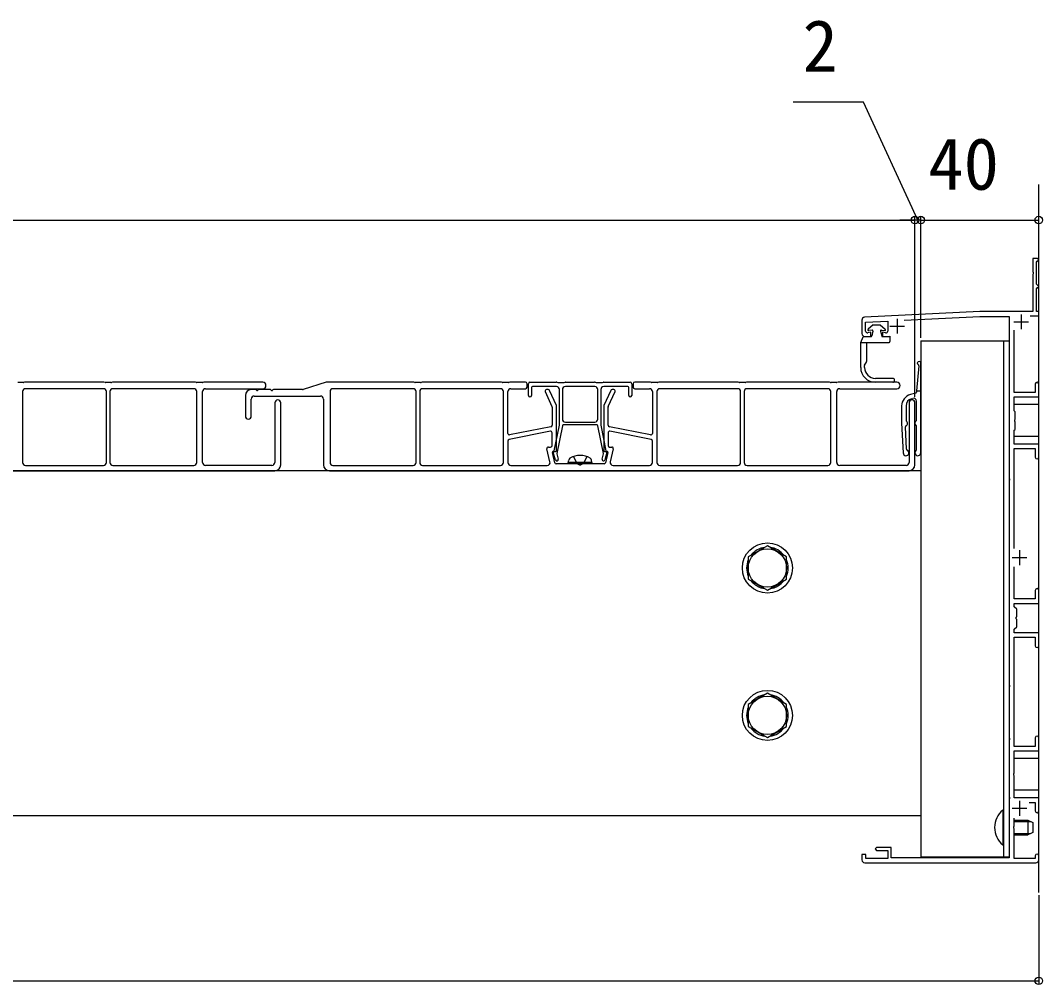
# Model space of a CAD drawing. Units: millimetres, scale not verified. Extents: x -1050 to 1050, y -1565 to 1555.
# Drawn here: x 104.8 to 451.3, y -69 to 258 of the extents above; entities that cross this region are included whole.
import ezdxf
from ezdxf.enums import TextEntityAlignment as Align

# ---------------------------------------------------------------- set-up
doc = ezdxf.new("R2010")
doc.units = ezdxf.units.MM
doc.header["$LTSCALE"] = 8
for name, color, linetype in [('0-2_YKK_11', 7, 'Continuous'), ('0-3_YKK_12', 2, 'Continuous'), ('0-4_YKK_13', 4, 'Continuous'), ('0-5_YKK_D', 6, 'Continuous'), ('0-7_YSS_K', 3, 'Continuous')]:
    doc.layers.add(name, color=color, linetype=linetype)
doc.styles.add('ＭＳ ゴシック', font='')
doc.styles.get('ＭＳ ゴシック').set_extended_font_data('MS Gothic')

msp = doc.modelspace()

# ---------------------------------------------------------------- linework, layer by layer
at = {"layer": '0-2_YKK_11'}
for p, q in [((390, 156.35), (390, 151.801)), ((402, 156.801), (402, 151.801)), ((444, 158.301), (444, 153.301)), ((399.5, 154.301), (404.5, 154.301)), ((441.5, 155.801), (446.5, 155.801)), ((443.5, 78.301), (443.5, 73.301)), ((441, 75.801), (446, 75.801)), ((443.5, -6.699), (443.5, -11.699)), ((441, -9.199), (446, -9.199)), ((391, -27.699), (449, -27.699)), ((450, -26.699), (450, -25.299))]:
    msp.add_line(p, q, dxfattribs=at)
for points in [[(447.059, 157.801), (450, 157.801), (450, 159.301), (449.2, 159.301), (449.2, 167.001), (449.5, 167.301), (450, 167.801), (449.5, 168.301), (449.2, 168.601), (449.2, 176.001), (449.5, 176.301), (450, 176.801), (449.5, 177.301), (448, 177.301), (448, 172.76), (448.12, 172.576), (448.12, 172.027), (448, 171.843), (448, 159.301), (430, 159.301), (390.95, 157.349)], [(404.385, 156.319), (430.042, 157.601), (440, 157.601), (440, 102.76), (440.12, 102.576), (440.12, 102.027), (440, 101.843), (440, 32.76), (440.12, 32.576), (440.12, 32.027), (440, 31.843), (440, 14.76), (440.12, 14.576), (440.12, 14.027), (440, 13.843), (440, -5.24), (440.12, -5.424), (440.12, -5.973), (440, -6.157), (440, -25.999), (400, -25.999), (400, -22.499), (395, -22.499), (394.5, -22.999), (395, -23.499), (398.8, -23.499), (398.8, -26.199), (391.4, -26.199), (391.4, -24.899), (390, -24.899), (390, -26.699)], [(391.3, 152.601), (391.3, 155.664), (398.8, 156.039), (398.8, 152.601)], [(448.8, 134.701), (448.8, 131.801), (441.7, 131.801), (441.7, 152.929)], [(391, 150.801), (393, 150.801), (393, 152.304), (392.072, 152.027)], [(398.052, 152.02), (397, 152.287), (397, 150.801), (399.7, 150.801)], [(450, 109.901), (450, 114.301), (441.7, 114.301), (441.7, 119.001), (442, 119.301), (442, 121.843), (441.88, 122.027), (441.88, 122.576), (442, 122.76), (442, 125.301), (441.7, 125.601), (441.7, 130.301), (450, 130.301), (450, 134.701)], [(441.7, 78.964), (441.7, 112.801), (448.8, 112.801), (448.8, 109.901)], [(448.8, 64.701), (448.8, 61.801), (441.7, 61.801), (441.7, 72.639)], [(450, 45.901), (450, 50.301), (441.7, 50.301), (441.7, 51.501), (442.5, 52.301), (442.5, 54.843), (442.38, 55.027), (442.38, 55.576), (442.5, 55.76), (442.5, 58.301), (441.7, 59.101), (441.7, 60.301), (450, 60.301), (450, 64.701)], [(448.8, 14.701), (448.8, 11.801), (441.7, 11.801), (441.7, 48.801), (448.8, 48.801), (448.8, 45.901)], [(450, -10.099), (450, -5.699), (441.7, -5.699), (441.7, 1.843), (441.58, 2.027), (441.58, 2.576), (441.7, 2.76), (441.7, 10.301), (450, 10.301), (450, 14.701)], [(446.773, -7.199), (448.8, -7.199), (448.8, -10.099)], [(448.8, -25.299), (448.8, -26.199), (441.7, -26.199), (441.7, -16.157), (441.58, -15.973), (441.58, -15.424), (441.7, -15.24), (441.7, -12.556)]]:
    msp.add_lwpolyline(points, dxfattribs=at)
for centre, radius, start, end in [((391, 156.35), 1, 92.86241, 180), ((391.9, 152.601), 0.6, 179.99999, 286.64594), ((398.2, 152.601), 0.6, 255.7557, 359.99999), ((391, 151.801), 1, 180.00001, 269.99999), ((449.4, 134.701), 0.6, 90.00001, 179.99999), ((449.4, 134.701), 0.6, 0.00001, 89.99999), ((449.4, 109.901), 0.6, 180.00001, 269.99999), ((449.4, 109.901), 0.6, 270.00001, 359.99999), ((449.4, 64.701), 0.6, 90.00001, 179.99999), ((449.4, 64.701), 0.6, 0.00001, 89.99999), ((449.4, 45.901), 0.6, 180.00001, 269.99999), ((449.4, 45.901), 0.6, 270.00001, 359.99999), ((449.4, 14.701), 0.6, 90.00001, 179.99999), ((449.4, 14.701), 0.6, 0.00001, 89.99999), ((449.4, -10.099), 0.6, 180.00001, 269.99999), ((449.4, -10.099), 0.6, 270.00001, 359.99999), ((391, -26.699), 1, 180.00001, 269.99999), ((449.4, -25.299), 0.6, 90.00001, 179.99999), ((449, -26.699), 1, 270.00001, 359.99999), ((449.4, -25.299), 0.6, 0.00001, 89.99999)]:
    msp.add_arc(centre, radius, start, end, dxfattribs=at)
at = {"layer": '0-3_YKK_12'}
for p, q in [((410, 105.301), (-645, 105.301)), ((410, -11.699), (-645, -11.699))]:
    msp.add_line(p, q, dxfattribs=at)
at = {"layer": '0-4_YKK_13'}
for p, q in [((393.9, 154.801), (392.134, 153.239)), ((393.9, 154.801), (392.134, 153.239)), ((393.455, 152.945), (392.331, 152.803)), ((393.782, 152.569), (393.35, 150.986)), ((393.9, 154.801), (396.2, 154.801)), ((396.2, 154.801), (397.966, 153.239)), ((396.318, 152.569), (396.75, 150.986)), ((396.645, 152.945), (397.769, 152.803)), ((389.617, 148.801), (390.483, 150.657)), ((390.709, 150.801), (393.109, 150.801)), ((396.991, 150.801), (399.3, 150.801)), ((399.55, 150.551), (399.55, 149.051)), ((410, 149.301), (410, -25.699)), ((410, 149.301), (440, 149.301)), ((438, 149.301), (438, -25.699)), ((440, 149.301), (440, -25.699)), ((389.617, 140.301), (389.617, 148.801)), ((391.617, 148.801), (391.617, 142.294)), ((396.789, 148.801), (399.3, 148.801)), ((390.958, 141.07), (391.577, 142.144)), ((390.917, 140.301), (390.917, 140.92)), ((409.372, 140.9), (408.5, 132.37)), ((410, 111.369), (410, 141.77)), ((105.677, 135.151), (103.823, 135.151)), ((106.18, 135.28), (105.82, 135.173)), ((132.927, 135.301), (106.323, 135.301)), ((133.43, 135.173), (133.07, 135.28)), ((135.427, 135.151), (133.573, 135.151)), ((135.93, 135.28), (135.57, 135.173)), ((163.927, 135.301), (136.073, 135.301)), ((164.43, 135.173), (164.07, 135.28)), ((166.427, 135.151), (164.573, 135.151)), ((166.93, 135.28), (166.57, 135.173)), ((186.9, 135.301), (167.073, 135.301)), ((208.427, 135.279), (200.573, 132.824)), ((237.927, 135.301), (208.576, 135.301)), ((238.43, 135.173), (238.07, 135.28)), ((240.427, 135.151), (238.573, 135.151)), ((240.93, 135.28), (240.57, 135.173)), ((267.677, 135.301), (241.073, 135.301)), ((268.18, 135.173), (267.82, 135.28)), ((270.177, 135.151), (268.323, 135.151)), ((270.68, 135.28), (270.32, 135.173)), ((276, 135.301), (270.823, 135.301)), ((277.5, 135.301), (286.427, 135.301)), ((286.57, 135.28), (286.93, 135.173)), ((287.073, 135.151), (288.927, 135.151)), ((289.07, 135.173), (289.43, 135.28)), ((289.573, 135.301), (299.427, 135.301)), ((299.57, 135.28), (299.93, 135.173)), ((300.073, 135.151), (301.927, 135.151)), ((302.07, 135.173), (302.43, 135.28)), ((302.573, 135.301), (311.5, 135.301)), ((318.177, 135.301), (313, 135.301)), ((318.68, 135.173), (318.32, 135.28)), ((320.677, 135.151), (318.823, 135.151)), ((321.18, 135.28), (320.82, 135.173)), ((347.927, 135.301), (321.323, 135.301)), ((348.43, 135.173), (348.07, 135.28)), ((350.427, 135.151), (348.573, 135.151)), ((350.93, 135.28), (350.57, 135.173)), ((378.927, 135.301), (351.073, 135.301)), ((379.43, 135.173), (379.07, 135.28)), ((381.427, 135.151), (379.573, 135.151)), ((381.93, 135.28), (381.57, 135.173)), ((401.9, 135.301), (382.073, 135.301)), ((400.461, 136.601), (394.617, 136.601)), ((400.461, 135.301), (394.617, 135.301)), ((105.5, 132.101), (105.5, 108.101)), ((132.9, 133.101), (106.5, 133.101)), ((133.9, 108.101), (133.9, 132.101)), ((135.1, 132.101), (135.1, 108.101)), ((163.5, 133.101), (136.1, 133.101)), ((164.5, 108.101), (164.5, 132.101)), ((166.5, 108.101), (166.5, 132.101)), ((167.5, 133.101), (186.9, 133.101)), ((184.48, 132.801), (183, 132.801)), ((189.48, 132.801), (185.52, 132.801)), ((200.424, 132.801), (190.52, 132.801)), ((209.7, 132.101), (209.7, 108.101)), ((237.9, 133.101), (210.7, 133.101)), ((238.9, 108.101), (238.9, 132.101)), ((240.1, 132.101), (240.1, 108.101)), ((267.5, 133.101), (241.1, 133.101)), ((268.5, 108.101), (268.5, 132.101)), ((270, 117.911), (270, 132.101)), ((271, 133.101), (276, 133.101)), ((276.5, 133.601), (276.5, 134.801)), ((277, 130.801), (277, 134.801)), ((278, 133.501), (278, 130.801)), ((286.5, 133.801), (278.3, 133.801)), ((282.674, 132.095), (284.955, 127.075)), ((283.678, 132.801), (283.129, 132.801)), ((286.455, 127.4), (284.133, 132.508)), ((287.5, 120.831), (287.5, 132.801)), ((288.5, 132.801), (288.5, 122.801)), ((300.5, 122.801), (300.5, 132.801)), ((301.5, 132.801), (301.5, 120.831)), ((310.7, 133.801), (302.5, 133.801)), ((304.867, 132.508), (302.545, 127.389)), ((304.045, 127.065), (306.327, 132.095)), ((305.871, 132.801), (305.322, 132.801)), ((311, 130.801), (311, 133.501)), ((312, 134.801), (312, 130.801)), ((312.5, 134.801), (312.5, 133.601)), ((313, 133.101), (318, 133.101)), ((319, 132.101), (319, 117.911)), ((320.5, 132.101), (320.5, 108.101)), ((347.9, 133.101), (321.5, 133.101)), ((348.9, 108.101), (348.9, 132.101)), ((350.1, 132.101), (350.1, 108.101)), ((378.5, 133.101), (351.1, 133.101)), ((379.5, 108.101), (379.5, 132.101)), ((381.5, 108.101), (381.5, 132.101)), ((382.5, 133.101), (401.9, 133.101)), ((408.5, 132.37), (410, 132.37)), ((408.5, 132.37), (408.5, 131.9)), ((181, 130.801), (181, 123.801)), ((183, 123.801), (183, 129.601)), ((184, 130.601), (206.5, 130.601)), ((191, 128.301), (191, 108.101)), ((193, 107.301), (193, 128.301)), ((207.5, 129.601), (207.5, 107.301)), ((406, 128.301), (406, 108.101)), ((408.278, 131.61), (406.465, 131.124)), ((406.853, 129.715), (407.241, 129.819)), ((408, 107.301), (408, 128.301)), ((408.5, 122.344), (408.5, 128.853)), ((285, 126.868), (285, 120.711)), ((286.5, 112.101), (286.5, 127.193)), ((302.5, 127.183), (302.5, 112.101)), ((304, 120.711), (304, 126.858)), ((403.5, 127.26), (403.5, 121.369)), ((405, 127.3), (405, 122.344)), ((450, 127.701), (441.7, 127.701)), ((289.5, 121.801), (299.5, 121.801)), ((403.5, 121.369), (404.001, 111.32)), ((284.402, 118.652), (270.402, 115.852)), ((284.598, 120.221), (270.598, 117.421)), ((285, 113.801), (285, 118.162)), ((285.737, 111.985), (287.494, 120.772)), ((288.472, 120.56), (286.579, 111.1)), ((300.234, 120.801), (288.766, 120.801)), ((302.421, 111.1), (300.528, 120.56)), ((301.506, 120.772), (303.263, 111.985)), ((304, 118.162), (304, 113.801)), ((318.402, 117.421), (304.402, 120.221)), ((318.598, 115.852), (304.598, 118.652)), ((405.14, 112.578), (404.761, 120.181)), ((408.5, 112.344), (408.5, 120.395)), ((270, 115.362), (270, 108.101)), ((319, 108.101), (319, 115.362)), ((450, 116.901), (441.7, 116.901)), ((284.284, 108.333), (283.248, 112.686)), ((283.734, 113.301), (284.5, 113.301)), ((285.909, 107.986), (285.088, 111.432)), ((285.38, 111.801), (286.2, 111.801)), ((286.12, 108.963), (285.414, 111.412)), ((286.585, 110.958), (287.08, 109.24)), ((301.92, 109.24), (302.415, 110.958)), ((302.8, 111.801), (303.62, 111.801)), ((303.586, 111.412), (302.88, 108.963)), ((303.912, 111.432), (303.091, 107.986)), ((304.5, 113.301), (305.266, 113.301)), ((305.752, 112.686), (304.716, 108.333)), ((293.98, 107.601), (286.395, 107.601)), ((290.5, 108.101), (290.641, 108.904)), ((298.5, 108.101), (290.5, 108.101)), ((290.5, 108.101), (290.588, 107.601)), ((298.412, 107.601), (290.588, 107.601)), ((302.605, 107.601), (295.02, 107.601)), ((298.5, 108.101), (298.358, 108.904)), ((298.5, 108.101), (298.412, 107.601)), ((-5.5, 105.301), (191, 105.301)), ((106.5, 107.101), (132.9, 107.101)), ((136.1, 107.101), (163.5, 107.101)), ((190, 107.101), (167.5, 107.101)), ((209.5, 105.301), (406, 105.301)), ((210.7, 107.101), (237.9, 107.101)), ((241.1, 107.101), (267.5, 107.101)), ((271, 107.101), (283.311, 107.101)), ((305.689, 107.101), (318, 107.101)), ((321.5, 107.101), (347.9, 107.101)), ((351.1, 107.101), (378.5, 107.101)), ((405, 107.101), (382.5, 107.101)), ((450, 7.701), (441.7, 7.701)), ((450, -3.099), (441.7, -3.099)), ((437.752, -9.799), (438, -9.799)), ((437.752, -9.799), (437.752, -21.599)), ((438, -21.599), (438, -9.799)), ((441.7, -13.199), (446.3, -13.199)), ((441.7, -13.632), (447.22, -13.632)), ((446.3, -13.199), (448, -13.999)), ((446.3, -13.199), (446.3, -18.199)), ((448, -13.999), (448, -17.399)), ((441.7, -17.766), (447.22, -17.766)), ((441.7, -18.199), (446.3, -18.199)), ((448, -17.399), (446.3, -18.199)), ((437.752, -21.599), (438, -21.599)), ((410, -25.699), (440, -25.699))]:
    msp.add_line(p, q, dxfattribs=at)
for points in [[(389.617, 148.801), (391.824, 148.801), (396.789, 148.801)], [(299.5, 133.801), (294.5, 133.801), (289.5, 133.801)], [(292.2, 110.081), (293.355, 107.764), (294.5, 107.156)], [(296.8, 110.081), (295.645, 107.764), (294.5, 107.156)]]:
    msp.add_lwpolyline(points, dxfattribs=at)
for points in [[(358, 79.807), (351.5, 76.054), (351.5, 68.549), (358, 64.796), (364.5, 68.549), (364.5, 76.054)], [(358, 29.807), (351.5, 26.054), (351.5, 18.549), (358, 14.796), (364.5, 18.549), (364.5, 26.054)]]:
    msp.add_lwpolyline(points, close=True, dxfattribs=at)
for centre, radius in [((358, 72.301), 8.5), ((358, 72.301), 6.5), ((358, 22.301), 8.5), ((358, 22.301), 6.5)]:
    msp.add_circle(centre, radius, dxfattribs=at)
for centre, radius, start, end in [((392.3, 153.051), 0.25, 131.51167, 277.19497), ((393.493, 152.648), 0.3, 344.74763, 97.19497), ((396.607, 152.648), 0.3, 82.80503, 195.25237), ((397.8, 153.051), 0.25, 262.80503, 48.48833), ((390.709, 150.551), 0.25, 90, 155), ((393.109, 151.051), 0.25, 270, 344.74763), ((396.991, 151.051), 0.25, 195.25237, 270), ((399.3, 150.551), 0.25, 0, 90), ((399.3, 149.051), 0.25, 270, 0), ((391.317, 142.294), 0.3, 330, 0), ((409.4, 141.77), 0.6, 0, 248.76355), ((394.617, 140.301), 5, 180, 270), ((391.217, 140.92), 0.3, 150, 180), ((394.617, 140.301), 3.7, 180, 270), ((409.074, 140.931), 0.3, 354.16057, 68.76355), ((105.677, 135.651), 0.5, 270, 286.69924), ((106.323, 134.801), 0.5, 90, 106.69924), ((132.927, 134.801), 0.5, 73.30076, 90), ((133.573, 135.651), 0.5, 253.30076, 270), ((135.427, 135.651), 0.5, 270, 286.69924), ((136.073, 134.801), 0.5, 90, 106.69924), ((163.927, 134.801), 0.5, 73.30076, 90), ((164.573, 135.651), 0.5, 253.30076, 270), ((166.427, 135.651), 0.5, 270, 286.69924), ((167.073, 134.801), 0.5, 90, 106.69924), ((186.9, 134.201), 1.1, 270, 90), ((208.576, 134.801), 0.5, 90, 107.35402), ((237.927, 134.801), 0.5, 73.30076, 90), ((238.573, 135.651), 0.5, 253.30076, 270), ((240.427, 135.651), 0.5, 270, 286.69924), ((241.073, 134.801), 0.5, 90, 106.69924), ((267.677, 134.801), 0.5, 73.30076, 90), ((268.323, 135.651), 0.5, 253.30076, 270), ((270.177, 135.651), 0.5, 270, 286.69924), ((270.823, 134.801), 0.5, 90, 106.69924), ((276, 134.801), 0.5, 0, 90), ((277.5, 134.801), 0.5, 90, 180), ((286.427, 134.801), 0.5, 73.30076, 90), ((287.073, 135.651), 0.5, 253.30076, 270), ((288.927, 135.651), 0.5, 270, 286.69924), ((289.573, 134.801), 0.5, 90, 106.69924), ((299.427, 134.801), 0.5, 73.30076, 90), ((300.073, 135.651), 0.5, 253.30076, 270), ((301.927, 135.651), 0.5, 270, 286.69924), ((302.573, 134.801), 0.5, 90, 106.69924), ((311.5, 134.801), 0.5, 0, 90), ((313, 134.801), 0.5, 90, 180), ((318.177, 134.801), 0.5, 73.30076, 90), ((318.823, 135.651), 0.5, 253.30076, 270), ((320.677, 135.651), 0.5, 270, 286.69924), ((321.323, 134.801), 0.5, 90, 106.69924), ((347.927, 134.801), 0.5, 73.30076, 90), ((348.573, 135.651), 0.5, 253.30076, 270), ((350.427, 135.651), 0.5, 270, 286.69924), ((351.073, 134.801), 0.5, 90, 106.69924), ((378.927, 134.801), 0.5, 73.30076, 90), ((379.573, 135.651), 0.5, 253.30076, 270), ((381.427, 135.651), 0.5, 270, 286.69924), ((382.073, 134.801), 0.5, 90, 106.69924), ((400.461, 135.951), 0.65, 270, 90), ((401.9, 134.201), 1.1, 270, 90), ((106.5, 132.101), 1, 90, 180), ((132.9, 132.101), 1, 0, 90), ((136.1, 132.101), 1, 90, 180), ((163.5, 132.101), 1, 0, 90), ((167.5, 132.101), 1, 90, 180), ((183, 130.801), 2, 90, 180), ((184.48, 132.501), 0.3, 30, 90), ((185, 132.801), 0.3, 210, 330), ((185.52, 132.501), 0.3, 90, 150), ((189.48, 132.501), 0.3, 30, 90), ((190, 132.801), 0.3, 210, 330), ((190.52, 132.501), 0.3, 90, 150), ((200.424, 133.301), 0.5, 270, 287.35402), ((210.7, 132.101), 1, 90, 180), ((237.9, 132.101), 1, 0, 90), ((241.1, 132.101), 1, 90, 180), ((267.5, 132.101), 1, 360, 90), ((271, 132.101), 1, 90, 180), ((276, 133.601), 0.5, 270, 0), ((278.3, 133.501), 0.3, 90, 180), ((283.129, 132.301), 0.5, 90, 204.44395), ((283.678, 132.301), 0.5, 24.44395, 90), ((286.5, 132.801), 1, 0, 90), ((289.5, 132.801), 1, 90, 180), ((299.5, 132.801), 1, 0, 90), ((302.5, 132.801), 1, 90, 180), ((305.322, 132.301), 0.5, 90, 155.5983), ((305.871, 132.301), 0.5, 335.5983, 90), ((310.7, 133.501), 0.3, 0, 90), ((313, 133.601), 0.5, 180, 270), ((318, 132.101), 1, 0, 90), ((321.5, 132.101), 1, 90, 180), ((347.9, 132.101), 1, 0, 90), ((351.1, 132.101), 1, 90, 180), ((378.5, 132.101), 1, 0, 90), ((382.5, 132.101), 1, 90, 180), ((408.2, 131.9), 0.3, 285.00061, 0), ((184, 129.601), 1, 90, 180), ((192, 128.301), 1, 0, 180), ((206.5, 129.601), 1, 0, 90), ((277.5, 130.801), 0.5, 180, 270), ((277.5, 130.801), 0.5, 270, 0), ((311.5, 130.801), 0.5, 180, 270), ((311.5, 130.801), 0.5, 270, 0), ((407.5, 127.26), 4, 105.00061, 180), ((407.5, 127.3), 2.5, 104.9981, 180), ((407, 128.301), 1, 0, 180), ((407.5, 128.853), 1, 0, 105), ((284.5, 126.868), 0.5, 0, 24.44395), ((286, 127.193), 0.5, 0, 24.44395), ((303, 127.183), 0.5, 155.5983, 180), ((304.5, 126.858), 0.5, 155.5983, 180), ((182, 123.801), 1, 180, 0), ((289.5, 122.801), 1, 180, 270), ((299.5, 122.801), 1, 270, 0), ((404.5, 121.369), 1, 295.53345, 54.31467), ((405.2, 122.344), 0.2, 180, 234.31467), ((409, 121.369), 1, 125.68533, 234.31467), ((408.3, 122.344), 0.2, 305.68533, 0), ((270.5, 117.911), 0.5, 180, 281.30993), ((284.5, 118.162), 0.5, 0, 101.30993), ((284.5, 120.711), 0.5, 281.30993, 0), ((287.2, 120.831), 0.3, 348.69007, 0), ((288.766, 120.501), 0.3, 90, 168.69007), ((300.234, 120.501), 0.3, 11.30993, 90), ((301.8, 120.831), 0.3, 180, 191.30993), ((304.5, 120.711), 0.5, 180, 258.69007), ((304.5, 118.162), 0.5, 78.69007, 180), ((318.5, 117.911), 0.5, 258.69007, 0), ((405.06, 120.196), 0.3, 115.53345, 182.85544), ((408.3, 120.395), 0.2, 0, 54.31467), ((270.5, 115.362), 0.5, 101.30993, 180), ((318.5, 115.362), 0.5, 0, 78.69007), ((283.734, 112.801), 0.5, 90, 193.3925), ((284.5, 113.801), 0.5, 270, 0), ((285.38, 111.501), 0.3, 90, 193.3925), ((285.7, 111.502), 0.3, 114.827, 197.33887), ((285.442, 112.043), 0.3, 296.01796, 348.69007), ((286.2, 112.101), 0.3, 270, 0), ((286.874, 111.041), 0.3, 168.69007, 196.079), ((302.126, 111.041), 0.3, 343.921, 11.30993), ((302.8, 112.101), 0.3, 180, 270), ((303.558, 112.043), 0.3, 191.30993, 243.98204), ((303.3, 111.502), 0.3, 342.66113, 65.173), ((303.62, 111.501), 0.3, 346.6075, 90), ((304.5, 113.801), 0.5, 180, 270), ((305.266, 112.801), 0.5, 346.6075, 90), ((405, 111.369), 1, 182.85544, 70.23557), ((405.44, 112.593), 0.3, 182.85544, 250.23557), ((409, 111.369), 1, 125.68533, 0), ((408.3, 112.344), 0.2, 305.68533, 0), ((106.5, 108.101), 1, 180, 270), ((132.9, 108.101), 1, 270, 0), ((136.1, 108.101), 1, 180, 270), ((163.5, 108.101), 1, 270, 0), ((167.5, 108.101), 1, 180, 270), ((190, 108.101), 1, 270, 0), ((210.7, 108.101), 1, 180, 270), ((237.9, 108.101), 1, 270, 0), ((241.1, 108.101), 1, 180, 270), ((267.5, 108.101), 1, 270, 360), ((271, 108.101), 1, 180, 270), ((283.311, 108.101), 1, 270, 13.3925), ((286.395, 108.101), 0.5, 193.3925, 270), ((286.6, 109.101), 0.5, 196.079, 16.079), ((291.528, 108.748), 0.9, 122.05588, 170), ((294.5, 104.001), 6.5, 57.94412, 122.05588), ((293.98, 107.301), 0.3, 30, 90), ((294.5, 107.601), 0.3, 210, 330), ((295.02, 107.301), 0.3, 90, 150), ((297.472, 108.748), 0.9, 10, 57.94412), ((302.4, 109.101), 0.5, 163.921, 343.921), ((302.605, 108.101), 0.5, 270, 346.6075), ((305.689, 108.101), 1, 166.6075, 270), ((318, 108.101), 1, 270, 0), ((321.5, 108.101), 1, 180, 270), ((347.9, 108.101), 1, 270, 0), ((351.1, 108.101), 1, 180, 270), ((378.5, 108.101), 1, 270, 0), ((382.5, 108.101), 1, 180, 270), ((405, 108.101), 1, 270, 0), ((191, 107.301), 2, 270, 0), ((209.5, 107.301), 2, 180, 270), ((406, 107.301), 2, 270, 0), ((358, 72.301), 7.05, 97.21814, 142.78186), ((358, 72.301), 7.05, 37.21814, 82.78186), ((358, 72.301), 7.05, 157.21814, 202.78186), ((358, 72.301), 7.05, 337.21814, 22.78186), ((358, 72.301), 7.05, 217.21814, 262.78186), ((358, 72.301), 7.05, 277.21814, 322.78186), ((358, 22.301), 7.05, 97.21814, 142.78186), ((358, 22.301), 7.05, 37.21814, 82.78186), ((358, 22.301), 7.05, 157.21814, 202.78186), ((358, 22.301), 7.05, 337.21814, 22.78186), ((358, 22.301), 7.05, 217.21814, 262.78186), ((358, 22.301), 7.05, 277.21814, 322.78186), ((442.7, -15.699), 7.7, 129.98312, 230.01688)]:
    msp.add_arc(centre, radius, start, end, dxfattribs=at)
at = {"layer": '0-5_YKK_D'}
for p, q in [((408, 130.3), (408, 191.301)), ((408, 130.3), (408, 191.301)), ((410, 150.301), (410, 191.301)), ((410, 150.301), (410, 191.301)), ((-622, 190.301), (408, 190.301)), ((408, 190.301), (402.9, 190.301)), ((410, 190.301), (408, 190.301)), ((410, 190.301), (408, 190.301)), ((410, 190.301), (450, 190.301)), ((410, 190.301), (415.1, 190.301)), ((450, -38.699), (450, -68.699)), ((-705, -67.699), (450, -67.699))]:
    msp.add_line(p, q, dxfattribs=at)
msp.add_lwpolyline([(409, 190.301), (390.579, 230.301), (366.67, 230.301)], dxfattribs=at)
for centre in [(408, 190.301), (408, 190.301), (410, 190.301), (410, 190.301), (450, 190.301), (450, -67.699)]:
    msp.add_circle(centre, 1.275, dxfattribs=at)
at = {"layer": '0-7_YSS_K'}
msp.add_line((450, -37.699), (450, 202.301), dxfattribs=at)

# ---------------------------------------------------------------- texts
at = {"layer": '0-5_YKK_D', "style": 'ＭＳ ゴシック'}
for s, p in [('2', (369.898, 235.301)), ('40', (412.545, 195.301))]:
    msp.add_text(s, height=17.6, dxfattribs=at).set_placement(p, align=Align.BOTTOM_LEFT)

doc.saveas('drawing.dxf')
